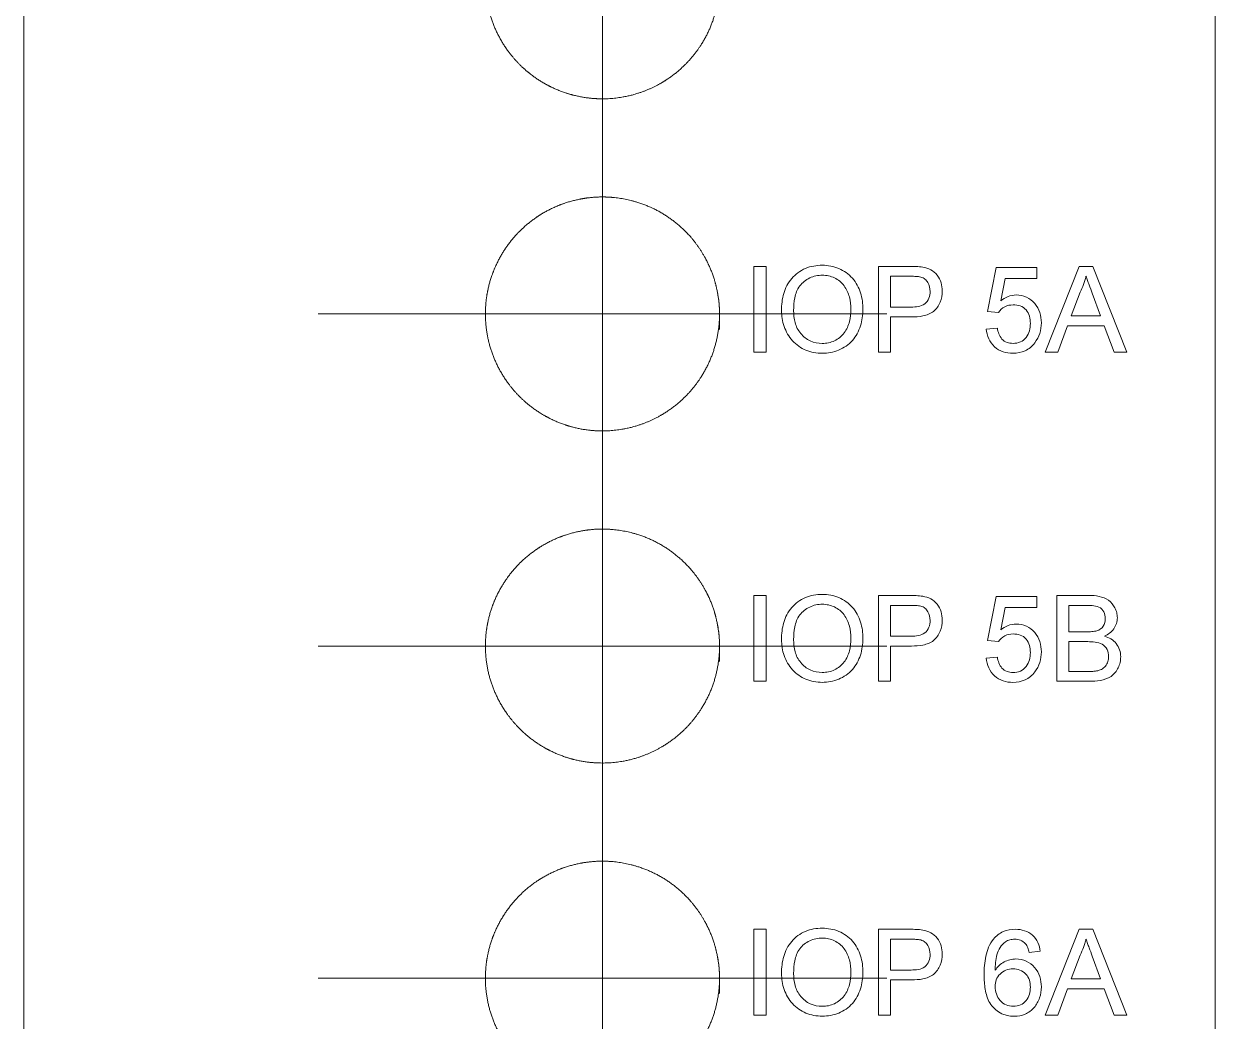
# Model space of a CAD drawing. Header units: millimetres. Extents: x 0 to 210, y 0 to 297.
# Drawn here: x 79.91 to 97.72, y 136.3 to 151.22 of the extents above; entities that cross this region are included whole.
import ezdxf

# ---------------------------------------------------------------- set-up
doc = ezdxf.new("R2010")
doc.units = ezdxf.units.MM

# ---------------------------------------------------------------- blocks, each defined once
blk = doc.blocks.new('SW_CENTERMARKSYMBOL_2')
at = {"color": 0, "linetype": 'Continuous', "lineweight": 0}
for p, q in [((0, 2.5), (0, 4.25)), ((0, 0), (0, 2.5)), ((-2.5, 0), (-4.25, 0)), ((0, 0), (-2.5, 0)), ((0, 0), (0, -2.5)), ((0, 0), (2.5, 0)), ((2.5, 0), (4.25, 0)), ((0, -2.5), (0, -4.25))]:
    blk.add_line(p, q, dxfattribs=at)
blk = doc.blocks.new('SW_CENTERMARKSYMBOL_3')
at = {"color": 0, "linetype": 'Continuous', "lineweight": 0}
for p, q in [((0, 2.5), (0, 4.25)), ((0, 0), (0, 2.5)), ((-2.5, 0), (-4.25, 0)), ((0, 0), (-2.5, 0)), ((0, 0), (0, -2.5)), ((0, 0), (2.5, 0)), ((2.5, 0), (4.25, 0)), ((0, -2.5), (0, -4.25))]:
    blk.add_line(p, q, dxfattribs=at)
blk = doc.blocks.new('SW_CENTERMARKSYMBOL_4')
at = {"color": 0, "linetype": 'Continuous', "lineweight": 0}
for p, q in [((0, 2.5), (0, 4.25)), ((0, 0), (0, 2.5)), ((-2.5, 0), (-4.25, 0)), ((0, 0), (-2.5, 0)), ((0, 0), (0, -2.5)), ((0, 0), (2.5, 0)), ((2.5, 0), (4.25, 0)), ((0, -2.5), (0, -4.25))]:
    blk.add_line(p, q, dxfattribs=at)
blk = doc.blocks.new('SW_CENTERMARKSYMBOL_6')
at = {"color": 0, "linetype": 'Continuous', "lineweight": 0}
for p, q in [((0, 2.5), (0, 4.25)), ((0, 0), (0, 2.5)), ((-2.5, 0), (-4.25, 0)), ((0, 0), (-2.5, 0)), ((0, 0), (0, -2.5)), ((0, 0), (2.5, 0)), ((2.5, 0), (4.25, 0)), ((0, -2.5), (0, -4.25))]:
    blk.add_line(p, q, dxfattribs=at)

msp = doc.modelspace()

# ---------------------------------------------------------------- linework, layer by layer
at = {"color": 7, "linetype": 'Continuous', "lineweight": 15}
for p, q in [((79.911, 237.015), (79.911, 105.12)), ((97.721, 237.015), (97.721, 105.12)), ((90.825, 147.594), (90.825, 146.31)), ((91.006, 147.594), (90.825, 147.594)), ((91.006, 146.31), (91.006, 147.594)), ((92.686, 147.594), (92.686, 146.31)), ((93.157, 147.594), (92.686, 147.594)), ((94.447, 147.578), (94.315, 146.919)), ((95.056, 147.578), (94.447, 147.578)), ((95.056, 147.413), (95.056, 147.578)), ((95.687, 147.594), (95.177, 146.31)), ((95.891, 147.594), (95.687, 147.594)), ((96.401, 146.31), (95.891, 147.594)), ((92.867, 147.446), (93.173, 147.446)), ((92.867, 146.985), (92.867, 147.446)), ((94.516, 147.08), (94.582, 147.413)), ((94.582, 147.413), (95.056, 147.413)), ((95.57, 146.853), (95.701, 147.209)), ((95.883, 147.191), (96.008, 146.853)), ((93.176, 146.985), (92.867, 146.985)), ((92.867, 146.837), (93.181, 146.837)), ((92.867, 146.31), (92.867, 146.837)), ((94.315, 146.919), (94.48, 146.903)), ((96.008, 146.853), (95.57, 146.853)), ((94.464, 146.672), (94.299, 146.656)), ((95.369, 146.31), (95.515, 146.705)), ((95.515, 146.705), (96.063, 146.705)), ((96.063, 146.705), (96.209, 146.31)), ((90.825, 146.31), (91.006, 146.31)), ((92.686, 146.31), (92.867, 146.31)), ((95.177, 146.31), (95.369, 146.31)), ((96.209, 146.31), (96.401, 146.31)), ((91.006, 142.671), (90.825, 142.671)), ((90.825, 142.671), (90.825, 141.387)), ((91.006, 141.387), (91.006, 142.671)), ((92.686, 142.671), (92.686, 141.387)), ((93.157, 142.671), (92.686, 142.671)), ((95.353, 142.671), (95.353, 141.387)), ((95.833, 142.671), (95.353, 142.671)), ((92.867, 142.523), (93.173, 142.523)), ((92.867, 142.062), (92.867, 142.523)), ((94.447, 142.655), (94.315, 141.996)), ((95.056, 142.655), (94.447, 142.655)), ((94.516, 142.158), (94.582, 142.49)), ((94.582, 142.49), (95.056, 142.49)), ((95.056, 142.49), (95.056, 142.655)), ((95.534, 142.523), (95.778, 142.523)), ((95.534, 142.128), (95.534, 142.523)), ((95.798, 142.128), (95.534, 142.128)), ((93.176, 142.062), (92.867, 142.062)), ((94.315, 141.996), (94.48, 141.98)), ((95.534, 141.98), (95.817, 141.98)), ((95.534, 141.535), (95.534, 141.98)), ((92.867, 141.914), (93.181, 141.914)), ((92.867, 141.387), (92.867, 141.914)), ((94.464, 141.749), (94.299, 141.733)), ((95.838, 141.535), (95.534, 141.535)), ((90.825, 141.387), (91.006, 141.387)), ((92.686, 141.387), (92.867, 141.387)), ((95.353, 141.387), (95.835, 141.387)), ((90.825, 137.677), (90.825, 136.393)), ((91.006, 137.677), (90.825, 137.677)), ((91.006, 136.393), (91.006, 137.677)), ((92.686, 137.677), (92.686, 136.393)), ((93.157, 137.677), (92.686, 137.677)), ((95.687, 137.677), (95.177, 136.393)), ((95.891, 137.677), (95.687, 137.677)), ((96.401, 136.393), (95.891, 137.677)), ((92.867, 137.529), (93.173, 137.529)), ((92.867, 137.068), (92.867, 137.529)), ((94.941, 137.332), (95.106, 137.348)), ((95.57, 136.936), (95.701, 137.292)), ((95.883, 137.274), (96.008, 136.936)), ((93.176, 137.068), (92.867, 137.068)), ((92.867, 136.92), (93.181, 136.92)), ((92.867, 136.393), (92.867, 136.92)), ((95.369, 136.393), (95.515, 136.788)), ((95.515, 136.788), (96.063, 136.788)), ((96.008, 136.936), (95.57, 136.936)), ((96.063, 136.788), (96.209, 136.393)), ((90.825, 136.393), (91.006, 136.393)), ((92.686, 136.393), (92.867, 136.393)), ((95.177, 136.393), (95.369, 136.393)), ((96.209, 136.393), (96.401, 136.393))]:
    msp.add_line(p, q, dxfattribs=at)
for points, knots in [([(90.311, 151.62), (90.311, 151.966), (90.299, 152.079), (90.255, 152.302), (90.222, 152.413), (90.134, 152.624), (90.081, 152.725), (89.954, 152.915), (89.881, 153.005), (89.639, 153.248), (89.444, 153.379), (89.022, 153.554), (88.79, 153.601), (88.447, 153.601), (88.331, 153.589), (88.105, 153.544), (87.996, 153.511), (87.784, 153.423), (87.681, 153.368), (87.491, 153.241), (87.403, 153.168), (87.24, 153.005), (87.167, 152.916), (87.041, 152.726), (86.987, 152.624), (86.899, 152.413), (86.866, 152.304), (86.822, 152.08), (86.811, 151.965), (86.81, 151.623), (86.856, 151.394), (87.029, 150.974), (87.159, 150.778), (87.4, 150.536), (87.49, 150.462), (87.68, 150.334), (87.781, 150.28), (87.993, 150.191), (88.105, 150.157), (88.329, 150.112), (88.443, 150.101), (88.79, 150.1), (89.018, 150.146), (89.337, 150.278), (89.438, 150.332), (89.628, 150.459), (89.718, 150.534), (89.961, 150.776), (90.09, 150.971), (90.264, 151.391), (90.311, 151.62), (90.311, 151.966)], [-0.0625, -0.0625, 0, 0, 0.03125, 0.03125, 0.0625, 0.0625, 0.09375, 0.09375, 0.125, 0.125, 0.1875, 0.1875, 0.25, 0.25, 0.28125, 0.28125, 0.3125, 0.3125, 0.34375, 0.34375, 0.375, 0.375, 0.40625, 0.40625, 0.4375, 0.4375, 0.46875, 0.46875, 0.5, 0.5, 0.5625, 0.5625, 0.625, 0.625, 0.65625, 0.65625, 0.6875, 0.6875, 0.71875, 0.71875, 0.75, 0.75, 0.8125, 0.8125, 0.84375, 0.84375, 0.875, 0.875, 0.9375, 0.9375, 1, 1, 1.03125, 1.03125]), ([(90.311, 146.652), (90.311, 146.998), (90.299, 147.111), (90.255, 147.334), (90.222, 147.445), (90.134, 147.656), (90.081, 147.757), (89.955, 147.947), (89.881, 148.037), (89.639, 148.28), (89.444, 148.411), (89.022, 148.586), (88.791, 148.632), (88.447, 148.633), (88.331, 148.621), (88.105, 148.576), (87.996, 148.543), (87.784, 148.455), (87.681, 148.4), (87.491, 148.272), (87.403, 148.2), (87.24, 148.036), (87.167, 147.948), (87.041, 147.758), (86.987, 147.656), (86.899, 147.444), (86.866, 147.336), (86.822, 147.112), (86.811, 146.997), (86.81, 146.655), (86.856, 146.426), (87.029, 146.006), (87.159, 145.81), (87.4, 145.568), (87.49, 145.494), (87.68, 145.366), (87.781, 145.312), (87.993, 145.223), (88.104, 145.189), (88.329, 145.144), (88.443, 145.133), (88.79, 145.132), (89.018, 145.178), (89.338, 145.31), (89.438, 145.364), (89.629, 145.492), (89.719, 145.566), (89.961, 145.808), (90.091, 146.003), (90.264, 146.423), (90.311, 146.652), (90.311, 146.998)], [-0.0625, -0.0625, 0, 0, 0.03125, 0.03125, 0.0625, 0.0625, 0.09375, 0.09375, 0.125, 0.125, 0.1875, 0.1875, 0.25, 0.25, 0.28125, 0.28125, 0.3125, 0.3125, 0.34375, 0.34375, 0.375, 0.375, 0.40625, 0.40625, 0.4375, 0.4375, 0.46875, 0.46875, 0.5, 0.5, 0.5625, 0.5625, 0.625, 0.625, 0.65625, 0.65625, 0.6875, 0.6875, 0.71875, 0.71875, 0.75, 0.75, 0.8125, 0.8125, 0.84375, 0.84375, 0.875, 0.875, 0.9375, 0.9375, 1, 1, 1.03125, 1.03125]), ([(91.847, 147.611), (91.761, 147.609), (91.674, 147.597), (91.516, 147.53), (91.446, 147.477), (91.334, 147.348), (91.294, 147.27), (91.246, 147.106), (91.238, 147.021), (91.237, 146.935)], [0, 0, 0, 0, 0.25, 0.25, 0.5, 0.5, 0.75, 0.75, 1, 1, 1, 1]), ([(92.455, 146.95), (92.454, 147.034), (92.444, 147.117), (92.393, 147.277), (92.353, 147.353), (92.242, 147.48), (92.172, 147.529), (92.017, 147.595), (91.932, 147.609), (91.847, 147.611)], [0, 0, 0, 0, 0.25, 0.25, 0.5, 0.5, 0.75, 0.75, 1, 1, 1, 1]), ([(93.348, 147.582), (93.332, 147.585), (93.316, 147.587), (93.3, 147.589), (93.285, 147.59), (93.269, 147.591), (93.253, 147.592), (93.221, 147.594), (93.189, 147.594), (93.157, 147.594)], [0, 0, 0, 0, 0.0000477987, 0.0000477987, 0.0000477987, 0.0000955815, 0.0000955815, 0.0000955815, 0.0001909191, 0.0001909191, 0.0001909191, 0.0001909191]), ([(93.64, 147.225), (93.639, 147.267), (93.635, 147.309), (93.61, 147.389), (93.591, 147.427), (93.539, 147.495), (93.506, 147.523), (93.431, 147.563), (93.39, 147.574), (93.348, 147.582)], [0, 0, 0, 0, 0.25, 0.25, 0.5, 0.5, 0.75, 0.75, 1, 1, 1, 1]), ([(91.418, 146.933), (91.419, 146.997), (91.422, 147.061), (91.449, 147.187), (91.471, 147.249), (91.549, 147.353), (91.602, 147.393), (91.717, 147.449), (91.783, 147.461), (91.848, 147.462)], [0, 0, 0, 0, 0.25, 0.25, 0.5, 0.5, 0.75, 0.75, 1, 1, 1, 1]), ([(91.848, 147.462), (91.911, 147.461), (91.974, 147.449), (92.086, 147.395), (92.136, 147.354), (92.21, 147.254), (92.236, 147.196), (92.267, 147.076), (92.273, 147.014), (92.274, 146.951)], [0, 0, 0, 0, 0.25, 0.25, 0.5, 0.5, 0.75, 0.75, 1, 1, 1, 1]), ([(93.173, 147.446), (93.186, 147.446), (93.198, 147.446), (93.21, 147.446), (93.223, 147.445), (93.235, 147.445), (93.248, 147.444), (93.272, 147.443), (93.297, 147.441), (93.321, 147.435)], [0, 0, 0, 0, 0.0000371946, 0.0000371946, 0.0000371946, 0.0000743921, 0.0000743921, 0.0000743921, 0.0001487563, 0.0001487563, 0.0001487563, 0.0001487563]), ([(93.321, 147.435), (93.343, 147.427), (93.364, 147.418), (93.399, 147.389), (93.414, 147.371), (93.45, 147.312), (93.458, 147.266), (93.459, 147.22)], [0, 0, 0, 0, 0.25, 0.25, 0.5, 0.5, 1, 1, 1, 1]), ([(95.701, 147.209), (95.72, 147.246), (95.738, 147.284), (95.752, 147.324), (95.76, 147.344), (95.767, 147.364), (95.773, 147.384), (95.779, 147.405), (95.784, 147.425), (95.789, 147.446)], [0, 0, 0, 0, 0.0001266668, 0.0001266668, 0.0001266668, 0.0001907069, 0.0001907069, 0.0001907069, 0.0002550425, 0.0002550425, 0.0002550425, 0.0002550425]), ([(95.789, 147.446), (95.797, 147.425), (95.805, 147.404), (95.813, 147.382), (95.82, 147.361), (95.828, 147.34), (95.836, 147.318), (95.852, 147.276), (95.868, 147.233), (95.883, 147.191)], [0, 0, 0, 0, 0.0000684933, 0.0000684933, 0.0000684933, 0.0001369828, 0.0001369828, 0.0001369828, 0.0002739665, 0.0002739665, 0.0002739665, 0.0002739665]), ([(93.459, 147.22), (93.459, 147.185), (93.454, 147.15), (93.429, 147.084), (93.408, 147.055), (93.351, 147.013), (93.316, 147.001), (93.247, 146.987), (93.212, 146.986), (93.176, 146.985)], [0, 0, 0, 0, 0.25, 0.25, 0.5, 0.5, 0.75, 0.75, 1, 1, 1, 1]), ([(93.181, 146.837), (93.239, 146.838), (93.296, 146.841), (93.409, 146.865), (93.466, 146.885), (93.555, 146.956), (93.587, 147.005), (93.631, 147.111), (93.639, 147.168), (93.64, 147.225)], [0, 0, 0, 0, 0.25, 0.25, 0.5, 0.5, 0.75, 0.75, 1, 1, 1, 1]), ([(94.745, 147.166), (94.704, 147.165), (94.662, 147.158), (94.585, 147.128), (94.55, 147.105), (94.516, 147.08)], [0, 0, 0, 0, 0.5, 0.5, 1, 1, 1, 1]), ([(95.122, 146.75), (95.121, 146.803), (95.115, 146.854), (95.084, 146.953), (95.057, 146.999), (94.988, 147.079), (94.947, 147.112), (94.851, 147.156), (94.798, 147.165), (94.745, 147.166)], [0, 0, 0, 0, 0.25, 0.25, 0.5, 0.5, 0.75, 0.75, 1, 1, 1, 1]), ([(91.237, 146.935), (91.238, 146.852), (91.25, 146.772), (91.305, 146.617), (91.345, 146.544), (91.457, 146.42), (91.526, 146.372), (91.679, 146.308), (91.762, 146.295), (91.846, 146.294)], [0, 0, 0, 0, 0.25, 0.25, 0.5, 0.5, 0.75, 0.75, 1, 1, 1, 1]), ([(91.845, 146.442), (91.784, 146.443), (91.722, 146.453), (91.612, 146.505), (91.563, 146.544), (91.485, 146.638), (91.457, 146.693), (91.425, 146.811), (91.419, 146.872), (91.418, 146.933)], [0, 0, 0, 0, 0.25, 0.25, 0.5, 0.5, 0.75, 0.75, 1, 1, 1, 1]), ([(92.274, 146.951), (92.273, 146.889), (92.268, 146.827), (92.238, 146.708), (92.212, 146.649), (92.136, 146.55), (92.086, 146.508), (91.972, 146.453), (91.909, 146.443), (91.845, 146.442)], [0, 0, 0, 0, 0.25, 0.25, 0.5, 0.5, 0.75, 0.75, 1, 1, 1, 1]), ([(91.846, 146.294), (91.93, 146.295), (92.014, 146.309), (92.169, 146.374), (92.241, 146.421), (92.352, 146.547), (92.392, 146.623), (92.443, 146.782), (92.454, 146.866), (92.455, 146.95)], [0, 0, 0, 0, 0.25, 0.25, 0.5, 0.5, 0.75, 0.75, 1, 1, 1, 1]), ([(94.48, 146.903), (94.505, 146.938), (94.536, 146.969), (94.612, 147.011), (94.656, 147.017), (94.7, 147.018)], [0, 0, 0, 0, 0.5, 0.5, 1, 1, 1, 1]), ([(94.7, 147.018), (94.736, 147.017), (94.771, 147.014), (94.839, 146.99), (94.871, 146.969), (94.917, 146.914), (94.934, 146.882), (94.954, 146.813), (94.957, 146.777), (94.958, 146.741)], [0, 0, 0, 0, 0.25, 0.25, 0.5, 0.5, 0.75, 0.75, 1, 1, 1, 1]), ([(94.299, 146.656), (94.304, 146.606), (94.315, 146.558), (94.356, 146.467), (94.385, 146.426), (94.459, 146.358), (94.503, 146.332), (94.597, 146.3), (94.648, 146.295), (94.698, 146.294)], [0, 0, 0, 0, 0.25, 0.25, 0.5, 0.5, 0.75, 0.75, 1, 1, 1, 1]), ([(94.699, 146.442), (94.668, 146.443), (94.638, 146.446), (94.58, 146.467), (94.554, 146.485), (94.493, 146.552), (94.474, 146.612), (94.464, 146.672)], [0, 0, 0, 0, 0.25, 0.25, 0.5, 0.5, 1, 1, 1, 1]), ([(94.958, 146.741), (94.957, 146.704), (94.954, 146.667), (94.934, 146.595), (94.918, 146.561), (94.872, 146.502), (94.843, 146.478), (94.774, 146.448), (94.737, 146.443), (94.699, 146.442)], [0, 0, 0, 0, 0.25, 0.25, 0.5, 0.5, 0.75, 0.75, 1, 1, 1, 1]), ([(95.024, 146.449), (95.056, 146.493), (95.083, 146.541), (95.115, 146.642), (95.121, 146.697), (95.122, 146.75)], [0, 0, 0, 0, 0.5, 0.5, 1, 1, 1, 1]), ([(94.698, 146.294), (94.761, 146.295), (94.824, 146.305), (94.908, 146.345), (94.935, 146.362), (94.983, 146.402), (95.004, 146.425), (95.024, 146.449)], [0, 0, 0, 0, 0.5, 0.5, 0.75, 0.75, 1, 1, 1, 1]), ([(90.311, 141.684), (90.311, 142.03), (90.299, 142.143), (90.255, 142.366), (90.222, 142.476), (90.135, 142.688), (90.081, 142.788), (89.955, 142.978), (89.881, 143.068), (89.639, 143.311), (89.444, 143.442), (89.022, 143.618), (88.791, 143.664), (88.447, 143.665), (88.331, 143.653), (88.105, 143.608), (87.996, 143.575), (87.783, 143.487), (87.681, 143.432), (87.491, 143.304), (87.402, 143.232), (87.239, 143.068), (87.167, 142.979), (87.041, 142.79), (86.986, 142.688), (86.899, 142.476), (86.866, 142.367), (86.822, 142.144), (86.811, 142.029), (86.81, 141.687), (86.856, 141.458), (87.029, 141.038), (87.159, 140.843), (87.4, 140.6), (87.489, 140.526), (87.68, 140.398), (87.78, 140.344), (87.992, 140.255), (88.104, 140.221), (88.329, 140.176), (88.443, 140.165), (88.79, 140.164), (89.019, 140.21), (89.338, 140.343), (89.439, 140.397), (89.629, 140.524), (89.719, 140.598), (89.961, 140.841), (90.091, 141.036), (90.265, 141.456), (90.311, 141.684), (90.311, 142.03)], [-0.0625, -0.0625, 0, 0, 0.03125, 0.03125, 0.0625, 0.0625, 0.09375, 0.09375, 0.125, 0.125, 0.1875, 0.1875, 0.25, 0.25, 0.28125, 0.28125, 0.3125, 0.3125, 0.34375, 0.34375, 0.375, 0.375, 0.40625, 0.40625, 0.4375, 0.4375, 0.46875, 0.46875, 0.5, 0.5, 0.5625, 0.5625, 0.625, 0.625, 0.65625, 0.65625, 0.6875, 0.6875, 0.71875, 0.71875, 0.75, 0.75, 0.8125, 0.8125, 0.84375, 0.84375, 0.875, 0.875, 0.9375, 0.9375, 1, 1, 1.03125, 1.03125]), ([(91.847, 142.688), (91.76, 142.686), (91.674, 142.674), (91.516, 142.607), (91.446, 142.554), (91.334, 142.425), (91.294, 142.347), (91.246, 142.183), (91.238, 142.098), (91.237, 142.012)], [0, 0, 0, 0, 0.25, 0.25, 0.5, 0.5, 0.75, 0.75, 1, 1, 1, 1]), ([(92.455, 142.027), (92.454, 142.111), (92.444, 142.194), (92.393, 142.354), (92.353, 142.43), (92.242, 142.557), (92.172, 142.606), (92.017, 142.673), (91.932, 142.686), (91.847, 142.688)], [0, 0, 0, 0, 0.25, 0.25, 0.5, 0.5, 0.75, 0.75, 1, 1, 1, 1]), ([(93.348, 142.659), (93.332, 142.662), (93.316, 142.664), (93.3, 142.666), (93.285, 142.667), (93.269, 142.668), (93.253, 142.669), (93.221, 142.671), (93.189, 142.671), (93.157, 142.671)], [0, 0, 0, 0, 0.0000477988, 0.0000477988, 0.0000477988, 0.0000955815, 0.0000955815, 0.0000955815, 0.0001909201, 0.0001909201, 0.0001909201, 0.0001909201]), ([(93.64, 142.302), (93.639, 142.344), (93.635, 142.386), (93.61, 142.466), (93.591, 142.505), (93.539, 142.572), (93.506, 142.6), (93.431, 142.64), (93.39, 142.651), (93.348, 142.659)], [0, 0, 0, 0, 0.25, 0.25, 0.5, 0.5, 0.75, 0.75, 1, 1, 1, 1]), ([(96.258, 142.339), (96.257, 142.364), (96.255, 142.389), (96.243, 142.438), (96.234, 142.462), (96.199, 142.529), (96.166, 142.57), (96.084, 142.629), (96.036, 142.647), (95.936, 142.668), (95.885, 142.671), (95.833, 142.671)], [0, 0, 0, 0, 0.125, 0.125, 0.25, 0.25, 0.5, 0.5, 0.75, 0.75, 1, 1, 1, 1]), ([(91.418, 142.01), (91.419, 142.075), (91.422, 142.139), (91.449, 142.264), (91.471, 142.327), (91.549, 142.431), (91.601, 142.47), (91.717, 142.527), (91.783, 142.538), (91.848, 142.54)], [0, 0, 0, 0, 0.25, 0.25, 0.5, 0.5, 0.75, 0.75, 1, 1, 1, 1]), ([(91.848, 142.54), (91.911, 142.538), (91.974, 142.526), (92.086, 142.472), (92.136, 142.432), (92.21, 142.332), (92.236, 142.274), (92.267, 142.153), (92.273, 142.091), (92.274, 142.029)], [0, 0, 0, 0, 0.25, 0.25, 0.5, 0.5, 0.75, 0.75, 1, 1, 1, 1]), ([(93.173, 142.523), (93.186, 142.523), (93.198, 142.523), (93.21, 142.523), (93.223, 142.523), (93.235, 142.522), (93.248, 142.522), (93.272, 142.52), (93.297, 142.518), (93.321, 142.512)], [0, 0, 0, 0, 0.0000371946, 0.0000371946, 0.0000371946, 0.0000743922, 0.0000743922, 0.0000743922, 0.0001487578, 0.0001487578, 0.0001487578, 0.0001487578]), ([(93.321, 142.512), (93.343, 142.504), (93.364, 142.495), (93.399, 142.466), (93.414, 142.448), (93.45, 142.389), (93.458, 142.343), (93.459, 142.297)], [0, 0, 0, 0, 0.25, 0.25, 0.5, 0.5, 1, 1, 1, 1]), ([(95.778, 142.523), (95.813, 142.523), (95.847, 142.522), (95.915, 142.517), (95.95, 142.513), (96.014, 142.483), (96.039, 142.456), (96.07, 142.393), (96.076, 142.358), (96.077, 142.323)], [0, 0, 0, 0, 0.25, 0.25, 0.5, 0.5, 0.75, 0.75, 1, 1, 1, 1]), ([(93.181, 141.914), (93.239, 141.915), (93.296, 141.918), (93.409, 141.942), (93.466, 141.962), (93.555, 142.033), (93.587, 142.083), (93.631, 142.188), (93.639, 142.245), (93.64, 142.302)], [0, 0, 0, 0, 0.25, 0.25, 0.5, 0.5, 0.75, 0.75, 1, 1, 1, 1]), ([(96.077, 142.323), (96.076, 142.284), (96.069, 142.244), (96.026, 142.178), (95.99, 142.156), (95.953, 142.143)], [0, 0, 0, 0, 0.5, 0.5, 1, 1, 1, 1]), ([(96.065, 142.062), (96.092, 142.076), (96.118, 142.09), (96.165, 142.126), (96.186, 142.148), (96.221, 142.196), (96.235, 142.223), (96.253, 142.279), (96.257, 142.309), (96.258, 142.339)], [0, 0, 0, 0, 0.25, 0.25, 0.5, 0.5, 0.75, 0.75, 1, 1, 1, 1]), ([(93.459, 142.297), (93.459, 142.262), (93.454, 142.227), (93.429, 142.162), (93.408, 142.132), (93.351, 142.09), (93.317, 142.078), (93.247, 142.065), (93.212, 142.063), (93.176, 142.062)], [0, 0, 0, 0, 0.25, 0.25, 0.5, 0.5, 0.75, 0.75, 1, 1, 1, 1]), ([(94.745, 142.243), (94.704, 142.242), (94.662, 142.235), (94.585, 142.205), (94.55, 142.183), (94.516, 142.158)], [0, 0, 0, 0, 0.5, 0.5, 1, 1, 1, 1]), ([(95.122, 141.828), (95.121, 141.88), (95.115, 141.931), (95.084, 142.03), (95.057, 142.076), (94.988, 142.156), (94.947, 142.189), (94.851, 142.233), (94.798, 142.242), (94.745, 142.243)], [0, 0, 0, 0, 0.25, 0.25, 0.5, 0.5, 0.75, 0.75, 1, 1, 1, 1]), ([(95.953, 142.143), (95.94, 142.14), (95.928, 142.137), (95.915, 142.135), (95.902, 142.133), (95.889, 142.132), (95.876, 142.131), (95.85, 142.128), (95.824, 142.128), (95.798, 142.128)], [0, 0, 0, 0, 0.0000390573, 0.0000390573, 0.0000390573, 0.0000779646, 0.0000779646, 0.0000779646, 0.0001554264, 0.0001554264, 0.0001554264, 0.0001554264]), ([(91.237, 142.012), (91.238, 141.93), (91.25, 141.849), (91.305, 141.694), (91.345, 141.621), (91.457, 141.498), (91.526, 141.45), (91.679, 141.386), (91.762, 141.372), (91.846, 141.371)], [0, 0, 0, 0, 0.25, 0.25, 0.5, 0.5, 0.75, 0.75, 1, 1, 1, 1]), ([(91.845, 141.519), (91.784, 141.521), (91.722, 141.531), (91.612, 141.582), (91.563, 141.621), (91.485, 141.715), (91.457, 141.771), (91.425, 141.888), (91.419, 141.949), (91.418, 142.01)], [0, 0, 0, 0, 0.25, 0.25, 0.5, 0.5, 0.75, 0.75, 1, 1, 1, 1]), ([(92.274, 142.029), (92.273, 141.966), (92.268, 141.905), (92.238, 141.785), (92.212, 141.726), (92.136, 141.627), (92.086, 141.586), (91.972, 141.531), (91.909, 141.521), (91.845, 141.519)], [0, 0, 0, 0, 0.25, 0.25, 0.5, 0.5, 0.75, 0.75, 1, 1, 1, 1]), ([(91.846, 141.371), (91.93, 141.372), (92.014, 141.387), (92.17, 141.451), (92.241, 141.499), (92.352, 141.625), (92.392, 141.7), (92.443, 141.859), (92.454, 141.943), (92.455, 142.027)], [0, 0, 0, 0, 0.25, 0.25, 0.5, 0.5, 0.75, 0.75, 1, 1, 1, 1]), ([(94.48, 141.98), (94.505, 142.016), (94.536, 142.046), (94.612, 142.088), (94.656, 142.094), (94.7, 142.095)], [0, 0, 0, 0, 0.5, 0.5, 1, 1, 1, 1]), ([(94.7, 142.095), (94.736, 142.094), (94.771, 142.091), (94.839, 142.067), (94.871, 142.047), (94.917, 141.992), (94.934, 141.959), (94.954, 141.89), (94.957, 141.854), (94.958, 141.818)], [0, 0, 0, 0, 0.25, 0.25, 0.5, 0.5, 0.75, 0.75, 1, 1, 1, 1]), ([(95.817, 141.98), (95.853, 141.98), (95.89, 141.979), (95.962, 141.969), (95.999, 141.961), (96.062, 141.924), (96.087, 141.896), (96.12, 141.831), (96.125, 141.794), (96.126, 141.758)], [0, 0, 0, 0, 0.25, 0.25, 0.5, 0.5, 0.75, 0.75, 1, 1, 1, 1]), ([(96.308, 141.755), (96.307, 141.79), (96.303, 141.825), (96.281, 141.892), (96.264, 141.923), (96.22, 141.978), (96.193, 142.002), (96.133, 142.039), (96.099, 142.052), (96.065, 142.062)], [0, 0, 0, 0, 0.25, 0.25, 0.5, 0.5, 0.75, 0.75, 1, 1, 1, 1]), ([(94.958, 141.818), (94.957, 141.781), (94.954, 141.744), (94.934, 141.673), (94.918, 141.639), (94.872, 141.579), (94.843, 141.555), (94.774, 141.525), (94.737, 141.52), (94.699, 141.519)], [0, 0, 0, 0, 0.25, 0.25, 0.5, 0.5, 0.75, 0.75, 1, 1, 1, 1]), ([(95.024, 141.527), (95.056, 141.57), (95.083, 141.618), (95.115, 141.72), (95.121, 141.774), (95.122, 141.828)], [0, 0, 0, 0, 0.5, 0.5, 1, 1, 1, 1]), ([(94.299, 141.733), (94.304, 141.684), (94.314, 141.635), (94.356, 141.544), (94.385, 141.503), (94.459, 141.435), (94.503, 141.409), (94.597, 141.377), (94.648, 141.372), (94.698, 141.371)], [0, 0, 0, 0, 0.25, 0.25, 0.5, 0.5, 0.75, 0.75, 1, 1, 1, 1]), ([(94.699, 141.519), (94.668, 141.52), (94.638, 141.523), (94.58, 141.544), (94.554, 141.562), (94.493, 141.629), (94.474, 141.689), (94.464, 141.749)], [0, 0, 0, 0, 0.25, 0.25, 0.5, 0.5, 1, 1, 1, 1]), ([(95.835, 141.387), (95.892, 141.388), (95.949, 141.39), (96.06, 141.411), (96.116, 141.429), (96.211, 141.493), (96.246, 141.54), (96.283, 141.616), (96.293, 141.643), (96.305, 141.698), (96.307, 141.727), (96.308, 141.755)], [0, 0, 0, 0, 0.25, 0.25, 0.5, 0.5, 0.75, 0.75, 0.875, 0.875, 1, 1, 1, 1]), ([(96.126, 141.758), (96.126, 141.732), (96.124, 141.707), (96.108, 141.658), (96.096, 141.634), (96.064, 141.594), (96.044, 141.577), (95.998, 141.554), (95.973, 141.547), (95.947, 141.542)], [0, 0, 0, 0, 0.25, 0.25, 0.5, 0.5, 0.75, 0.75, 1, 1, 1, 1]), ([(94.698, 141.371), (94.761, 141.372), (94.824, 141.382), (94.908, 141.422), (94.935, 141.439), (94.984, 141.479), (95.004, 141.502), (95.024, 141.527)], [0, 0, 0, 0, 0.5, 0.5, 0.75, 0.75, 1, 1, 1, 1]), ([(95.947, 141.542), (95.938, 141.54), (95.929, 141.539), (95.92, 141.538), (95.911, 141.537), (95.902, 141.537), (95.893, 141.536), (95.874, 141.536), (95.856, 141.536), (95.838, 141.535)], [0, 0, 0, 0, 0.00002756, 0.00002756, 0.00002756, 0.0000551253, 0.0000551253, 0.0000551253, 0.0001101119, 0.0001101119, 0.0001101119, 0.0001101119]), ([(90.311, 136.716), (90.311, 137.062), (90.299, 137.175), (90.255, 137.397), (90.222, 137.508), (90.135, 137.72), (90.081, 137.82), (89.955, 138.01), (89.881, 138.1), (89.64, 138.343), (89.445, 138.474), (89.022, 138.65), (88.791, 138.696), (88.447, 138.697), (88.33, 138.685), (88.105, 138.64), (87.995, 138.607), (87.783, 138.519), (87.68, 138.463), (87.49, 138.336), (87.402, 138.263), (87.239, 138.1), (87.167, 138.011), (87.041, 137.821), (86.986, 137.719), (86.899, 137.508), (86.866, 137.399), (86.822, 137.176), (86.811, 137.06), (86.81, 136.72), (86.856, 136.49), (87.029, 136.07), (87.158, 135.875), (87.399, 135.632), (87.489, 135.558), (87.68, 135.43), (87.78, 135.376), (87.992, 135.288), (88.104, 135.253), (88.329, 135.208), (88.443, 135.197), (88.79, 135.196), (89.019, 135.242), (89.338, 135.375), (89.439, 135.429), (89.629, 135.556), (89.719, 135.63), (89.961, 135.873), (90.091, 136.068), (90.265, 136.488), (90.311, 136.716), (90.311, 137.062)], [-0.0625, -0.0625, 0, 0, 0.03125, 0.03125, 0.0625, 0.0625, 0.09375, 0.09375, 0.125, 0.125, 0.1875, 0.1875, 0.25, 0.25, 0.28125, 0.28125, 0.3125, 0.3125, 0.34375, 0.34375, 0.375, 0.375, 0.40625, 0.40625, 0.4375, 0.4375, 0.46875, 0.46875, 0.5, 0.5, 0.5625, 0.5625, 0.625, 0.625, 0.65625, 0.65625, 0.6875, 0.6875, 0.71875, 0.71875, 0.75, 0.75, 0.8125, 0.8125, 0.84375, 0.84375, 0.875, 0.875, 0.9375, 0.9375, 1, 1, 1.03125, 1.03125]), ([(91.847, 137.694), (91.76, 137.692), (91.674, 137.68), (91.516, 137.613), (91.445, 137.56), (91.334, 137.431), (91.294, 137.353), (91.246, 137.189), (91.238, 137.104), (91.237, 137.018)], [0, 0, 0, 0, 0.25, 0.25, 0.5, 0.5, 0.75, 0.75, 1, 1, 1, 1]), ([(92.455, 137.033), (92.454, 137.117), (92.444, 137.2), (92.393, 137.36), (92.353, 137.436), (92.243, 137.563), (92.172, 137.612), (92.017, 137.679), (91.932, 137.692), (91.847, 137.694)], [0, 0, 0, 0, 0.25, 0.25, 0.5, 0.5, 0.75, 0.75, 1, 1, 1, 1]), ([(93.348, 137.665), (93.332, 137.668), (93.316, 137.67), (93.3, 137.672), (93.285, 137.673), (93.269, 137.674), (93.253, 137.675), (93.221, 137.677), (93.189, 137.677), (93.157, 137.677)], [0, 0, 0, 0, 0.0000477988, 0.0000477988, 0.0000477988, 0.0000955816, 0.0000955816, 0.0000955816, 0.0001909212, 0.0001909212, 0.0001909212, 0.0001909212]), ([(94.735, 137.677), (94.673, 137.676), (94.61, 137.667), (94.525, 137.63), (94.497, 137.614), (94.448, 137.577), (94.427, 137.555), (94.406, 137.531)], [0, 0, 0, 0, 0.5, 0.5, 0.75, 0.75, 1, 1, 1, 1]), ([(95.106, 137.348), (95.099, 137.393), (95.089, 137.437), (95.051, 137.52), (95.024, 137.557), (94.955, 137.619), (94.915, 137.642), (94.827, 137.671), (94.781, 137.677), (94.735, 137.677)], [0, 0, 0, 0, 0.25, 0.25, 0.5, 0.5, 0.75, 0.75, 1, 1, 1, 1]), ([(91.418, 137.016), (91.419, 137.08), (91.422, 137.144), (91.449, 137.27), (91.471, 137.332), (91.548, 137.436), (91.601, 137.476), (91.717, 137.533), (91.783, 137.544), (91.848, 137.546)], [0, 0, 0, 0, 0.25, 0.25, 0.5, 0.5, 0.75, 0.75, 1, 1, 1, 1]), ([(91.848, 137.546), (91.911, 137.544), (91.974, 137.532), (92.086, 137.478), (92.136, 137.437), (92.21, 137.337), (92.236, 137.279), (92.267, 137.159), (92.273, 137.097), (92.274, 137.034)], [0, 0, 0, 0, 0.25, 0.25, 0.5, 0.5, 0.75, 0.75, 1, 1, 1, 1]), ([(93.173, 137.529), (93.186, 137.529), (93.198, 137.529), (93.21, 137.529), (93.223, 137.528), (93.235, 137.528), (93.248, 137.527), (93.272, 137.526), (93.297, 137.524), (93.321, 137.518)], [0, 0, 0, 0, 0.0000371946, 0.0000371946, 0.0000371946, 0.0000743922, 0.0000743922, 0.0000743922, 0.0001487594, 0.0001487594, 0.0001487594, 0.0001487594]), ([(93.321, 137.518), (93.343, 137.51), (93.364, 137.501), (93.399, 137.472), (93.414, 137.454), (93.45, 137.395), (93.458, 137.349), (93.459, 137.303)], [0, 0, 0, 0, 0.25, 0.25, 0.5, 0.5, 1, 1, 1, 1]), ([(93.64, 137.308), (93.639, 137.35), (93.635, 137.392), (93.61, 137.472), (93.591, 137.51), (93.539, 137.578), (93.506, 137.606), (93.431, 137.646), (93.39, 137.657), (93.348, 137.665)], [0, 0, 0, 0, 0.25, 0.25, 0.5, 0.5, 0.75, 0.75, 1, 1, 1, 1]), ([(94.406, 137.531), (94.346, 137.457), (94.312, 137.368), (94.273, 137.183), (94.266, 137.089), (94.266, 136.994)], [0, 0, 0, 0, 0.5, 0.5, 1, 1, 1, 1]), ([(94.584, 137.491), (94.595, 137.497), (94.606, 137.503), (94.617, 137.508), (94.628, 137.513), (94.64, 137.516), (94.652, 137.52), (94.675, 137.526), (94.7, 137.528), (94.724, 137.529)], [0, 0, 0, 0, 0.0000368946, 0.0000368946, 0.0000368946, 0.0000739356, 0.0000739356, 0.0000739356, 0.0001475563, 0.0001475563, 0.0001475563, 0.0001475563]), ([(94.724, 137.529), (94.754, 137.528), (94.783, 137.524), (94.837, 137.502), (94.861, 137.484), (94.882, 137.463)], [0, 0, 0, 0, 0.5, 0.5, 1, 1, 1, 1]), ([(95.701, 137.292), (95.72, 137.329), (95.738, 137.368), (95.752, 137.407), (95.76, 137.427), (95.767, 137.447), (95.773, 137.467), (95.779, 137.488), (95.784, 137.508), (95.789, 137.529)], [0, 0, 0, 0, 0.0001268745, 0.0001268745, 0.0001268745, 0.0001910177, 0.0001910177, 0.0001910177, 0.0002554559, 0.0002554559, 0.0002554559, 0.0002554559]), ([(95.789, 137.529), (95.797, 137.508), (95.805, 137.487), (95.813, 137.465), (95.82, 137.444), (95.828, 137.423), (95.836, 137.402), (95.852, 137.359), (95.868, 137.317), (95.883, 137.274)], [0, 0, 0, 0, 0.0000686047, 0.0000686047, 0.0000686047, 0.0001372056, 0.0001372056, 0.0001372056, 0.000274412, 0.000274412, 0.000274412, 0.000274412]), ([(94.431, 137.064), (94.432, 137.142), (94.436, 137.221), (94.468, 137.335), (94.485, 137.371), (94.527, 137.438), (94.554, 137.466), (94.584, 137.491)], [0, 0, 0, 0, 0.5, 0.5, 0.75, 0.75, 1, 1, 1, 1]), ([(94.882, 137.463), (94.889, 137.454), (94.897, 137.444), (94.903, 137.434), (94.91, 137.423), (94.915, 137.412), (94.919, 137.401), (94.929, 137.379), (94.935, 137.355), (94.941, 137.332)], [0, 0, 0, 0, 0.000036744, 0.000036744, 0.000036744, 0.0000735261, 0.0000735261, 0.0000735261, 0.0001470801, 0.0001470801, 0.0001470801, 0.0001470801]), ([(93.459, 137.303), (93.459, 137.268), (93.454, 137.233), (93.429, 137.168), (93.408, 137.138), (93.351, 137.096), (93.317, 137.084), (93.247, 137.07), (93.212, 137.069), (93.176, 137.068)], [0, 0, 0, 0, 0.25, 0.25, 0.5, 0.5, 0.75, 0.75, 1, 1, 1, 1]), ([(93.181, 136.92), (93.239, 136.921), (93.296, 136.924), (93.409, 136.948), (93.466, 136.968), (93.555, 137.039), (93.588, 137.089), (93.631, 137.194), (93.639, 137.251), (93.64, 137.308)], [0, 0, 0, 0, 0.25, 0.25, 0.5, 0.5, 0.75, 0.75, 1, 1, 1, 1]), ([(94.743, 137.233), (94.712, 137.232), (94.681, 137.229), (94.621, 137.214), (94.592, 137.203), (94.538, 137.174), (94.513, 137.156), (94.467, 137.113), (94.449, 137.089), (94.431, 137.064)], [0, 0, 0, 0, 0.25, 0.25, 0.5, 0.5, 0.75, 0.75, 1, 1, 1, 1]), ([(95.122, 136.816), (95.121, 136.868), (95.115, 136.92), (95.083, 137.019), (95.057, 137.066), (94.986, 137.145), (94.944, 137.178), (94.849, 137.223), (94.796, 137.231), (94.743, 137.233)], [0, 0, 0, 0, 0.25, 0.25, 0.5, 0.5, 0.75, 0.75, 1, 1, 1, 1]), ([(91.237, 137.018), (91.238, 136.936), (91.25, 136.855), (91.305, 136.7), (91.345, 136.627), (91.457, 136.504), (91.526, 136.456), (91.679, 136.392), (91.762, 136.378), (91.846, 136.377)], [0, 0, 0, 0, 0.25, 0.25, 0.5, 0.5, 0.75, 0.75, 1, 1, 1, 1]), ([(91.845, 136.525), (91.784, 136.526), (91.722, 136.537), (91.612, 136.588), (91.563, 136.627), (91.485, 136.721), (91.457, 136.777), (91.425, 136.894), (91.419, 136.955), (91.418, 137.016)], [0, 0, 0, 0, 0.25, 0.25, 0.5, 0.5, 0.75, 0.75, 1, 1, 1, 1]), ([(92.274, 137.034), (92.273, 136.972), (92.268, 136.911), (92.238, 136.791), (92.212, 136.732), (92.136, 136.633), (92.086, 136.592), (91.972, 136.537), (91.909, 136.526), (91.845, 136.525)], [0, 0, 0, 0, 0.25, 0.25, 0.5, 0.5, 0.75, 0.75, 1, 1, 1, 1]), ([(91.846, 136.377), (91.931, 136.378), (92.014, 136.392), (92.17, 136.457), (92.241, 136.505), (92.352, 136.631), (92.392, 136.706), (92.443, 136.865), (92.454, 136.949), (92.455, 137.033)], [0, 0, 0, 0, 0.25, 0.25, 0.5, 0.5, 0.75, 0.75, 1, 1, 1, 1]), ([(94.266, 136.994), (94.267, 136.922), (94.271, 136.85), (94.295, 136.709), (94.315, 136.638), (94.389, 136.513), (94.443, 136.461), (94.538, 136.41), (94.573, 136.397), (94.644, 136.38), (94.68, 136.378), (94.716, 136.377)], [0, 0, 0, 0, 0.25, 0.25, 0.5, 0.5, 0.75, 0.75, 0.875, 0.875, 1, 1, 1, 1]), ([(94.431, 136.819), (94.432, 136.854), (94.435, 136.888), (94.46, 136.954), (94.48, 136.984), (94.53, 137.033), (94.56, 137.053), (94.626, 137.079), (94.662, 137.084), (94.697, 137.085)], [0, 0, 0, 0, 0.25, 0.25, 0.5, 0.5, 0.75, 0.75, 1, 1, 1, 1]), ([(94.697, 137.085), (94.733, 137.084), (94.768, 137.08), (94.836, 137.055), (94.866, 137.035), (94.915, 136.982), (94.932, 136.95), (94.954, 136.883), (94.957, 136.847), (94.958, 136.811)], [0, 0, 0, 0, 0.25, 0.25, 0.5, 0.5, 0.75, 0.75, 1, 1, 1, 1]), ([(94.704, 136.525), (94.666, 136.526), (94.629, 136.531), (94.559, 136.561), (94.529, 136.584), (94.48, 136.641), (94.462, 136.675), (94.437, 136.745), (94.432, 136.782), (94.431, 136.819)], [0, 0, 0, 0, 0.25, 0.25, 0.5, 0.5, 0.75, 0.75, 1, 1, 1, 1]), ([(94.958, 136.811), (94.957, 136.775), (94.954, 136.74), (94.934, 136.671), (94.917, 136.638), (94.871, 136.583), (94.842, 136.56), (94.777, 136.531), (94.74, 136.526), (94.704, 136.525)], [0, 0, 0, 0, 0.25, 0.25, 0.5, 0.5, 0.75, 0.75, 1, 1, 1, 1]), ([(94.716, 136.377), (94.773, 136.377), (94.829, 136.387), (94.931, 136.431), (94.978, 136.464), (95.05, 136.55), (95.077, 136.599), (95.114, 136.704), (95.12, 136.76), (95.122, 136.816)], [0, 0, 0, 0, 0.25, 0.25, 0.5, 0.5, 0.75, 0.75, 1, 1, 1, 1])]:
    msp.add_open_spline(points, degree=3, knots=knots, dxfattribs=at)

# ---------------------------------------------------------------- block references
at = {"color": 7, "linetype": 'Continuous', "lineweight": 0}
for name, p in [('SW_CENTERMARKSYMBOL_6', (88.561, 151.851)), ('SW_CENTERMARKSYMBOL_4', (88.561, 146.883)), ('SW_CENTERMARKSYMBOL_3', (88.561, 141.915)), ('SW_CENTERMARKSYMBOL_2', (88.561, 136.947))]:
    msp.add_blockref(name, p, dxfattribs=at)

doc.saveas('drawing.dxf')
